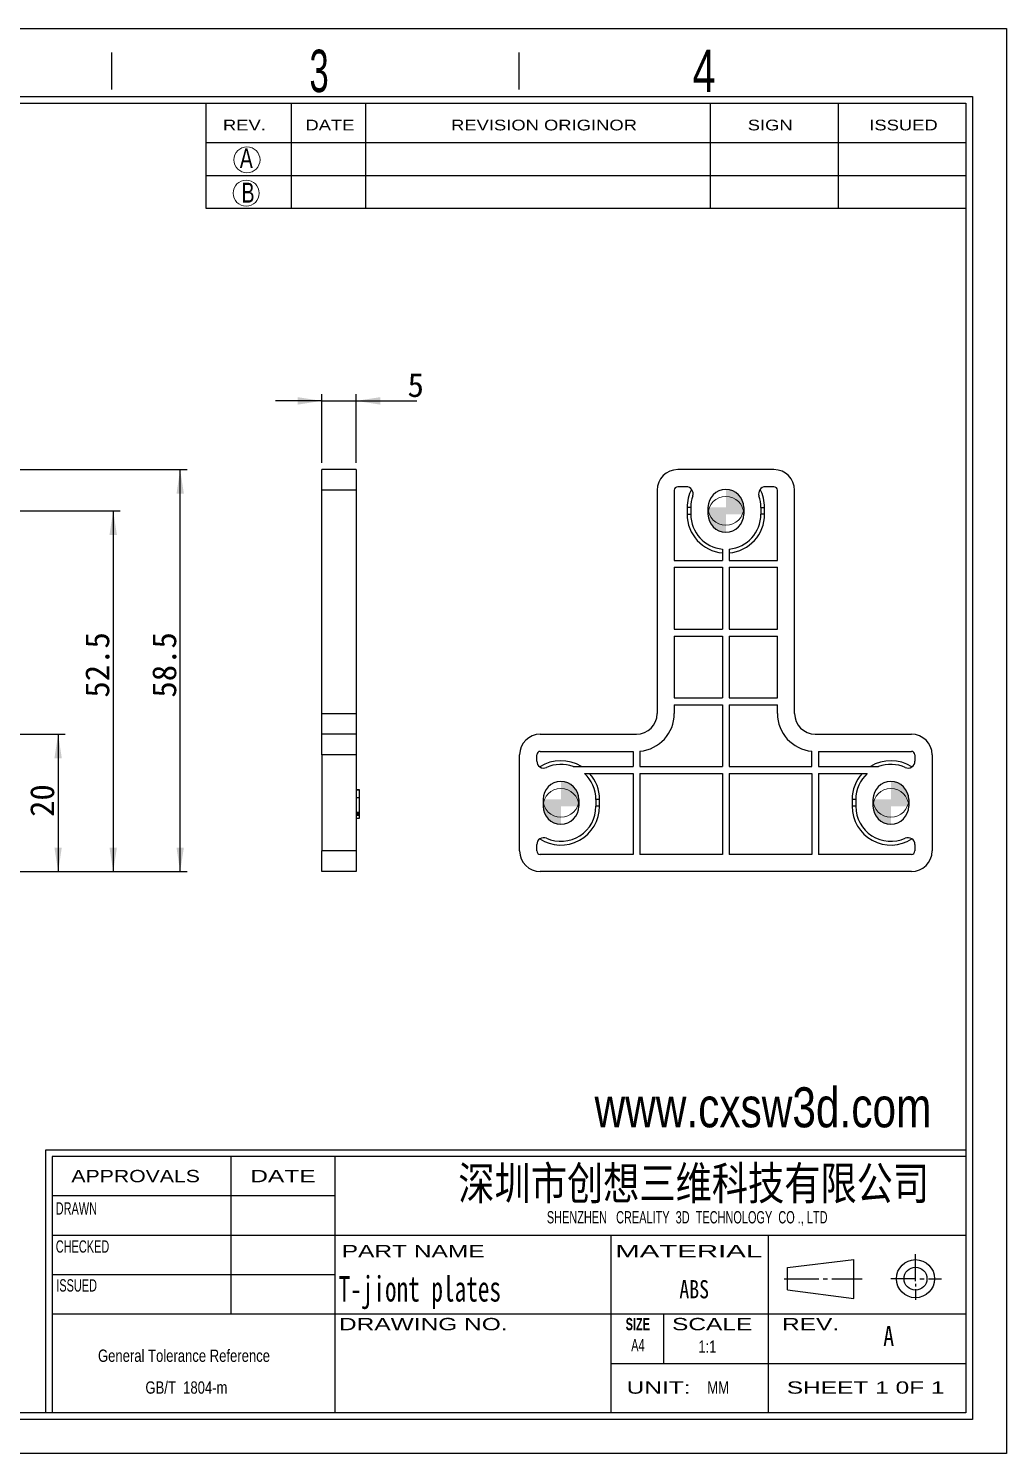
# Model space of a CAD drawing. Header units: millimetres. Extents: x 2 to 295, y 1 to 209.
# Drawn here: x 152.8 to 295.1, y 1.3 to 208.7 of the extents above; entities that cross this region are included whole.
import ezdxf

# ---------------------------------------------------------------- set-up
doc = ezdxf.new("R2010")
doc.units = ezdxf.units.MM
doc.layers.add('DIM', color=5, linetype='Continuous')
doc.layers.add('SLD-0', color=179, linetype='Continuous')
doc.styles.add('SLDTEXTSTYLE0', font='arial.ttf', dxfattribs={"width": 0.7584})
doc.styles.add('SLDTEXTSTYLE1', font='arial.ttf', dxfattribs={"width": 0.63516})
doc.styles.add('SLDTEXTSTYLE10', font='', dxfattribs={"width": 0.8})
doc.styles.add('SLDTEXTSTYLE11', font='', dxfattribs={"width": 0.67})
doc.styles.add('SLDTEXTSTYLE12', font='')
doc.styles.add('SLDTEXTSTYLE2', font='GOTHIC.TTF', dxfattribs={"width": 0.7304})
doc.styles.add('SLDTEXTSTYLE3', font='GOTHIC.TTF', dxfattribs={"width": 0.61171})
doc.styles.add('SLDTEXTSTYLE4', font='arialbd.ttf', dxfattribs={"width": 0.63516})
doc.styles.add('SLDTEXTSTYLE5', font='arial.ttf', dxfattribs={"width": 1.422})
doc.styles.add('SLDTEXTSTYLE6', font='arial.ttf', dxfattribs={"width": 1.2324})
doc.styles.add('SLDTEXTSTYLE7', font='arial.ttf', dxfattribs={"width": 1.7064})
doc.styles.add('SLDTEXTSTYLE8', font='', dxfattribs={"width": 0.8, "bigfont": 'bigfont'})
doc.styles.add('SLDTEXTSTYLE9', font='', dxfattribs={"width": 0.8})
doc.styles.get('SLDTEXTSTYLE10').set_extended_font_data('宋体', bold=True)
doc.styles.get('SLDTEXTSTYLE11').set_extended_font_data('宋体')
doc.styles.get('SLDTEXTSTYLE12').set_extended_font_data('宋体')
doc.styles.get('SLDTEXTSTYLE8').set_extended_font_data('宋体', bold=True)
doc.styles.get('SLDTEXTSTYLE9').set_extended_font_data('宋体')
doc.dimstyles.new('SLDDIMSTYLE0', dxfattribs={"dimtxt": 3.5, "dimasz": 3.5, "dimexe": 0, "dimexo": 0.0625, "dimgap": 0.875, "dimtad": 2, "dimrnd": 1e-09, "dimzin": 12, "dimdsep": 46, "dimtxsty": 'SLDTEXTSTYLE11', "dimsah": 1, "dimcen": 0.09, "dimadec": 0, "dimazin": 3, "dimtfac": 1, "dimtofl": 0, "dimtmove": 0, "dimatfit": 3, "dimfxl": 0, "dimfrac": 2, "dimtolj": 1, "dimtzin": 12, "dimarcsym": 0})
doc.dimstyles.new('SLDDIMSTYLE2', dxfattribs={"dimtxt": 3.5, "dimasz": 3.5, "dimexe": 0, "dimexo": 0.0625, "dimgap": 0.875, "dimtad": 2, "dimrnd": 1e-09, "dimzin": 12, "dimdsep": 46, "dimtxsty": 'SLDTEXTSTYLE11', "dimsah": 1, "dimcen": 0.09, "dimadec": 0, "dimazin": 3, "dimtfac": 1, "dimtmove": 0, "dimatfit": 0, "dimfxl": 0, "dimfrac": 2, "dimtolj": 1, "dimtzin": 12, "dimarcsym": 0})

# ---------------------------------------------------------------- blocks, each defined once
blk = doc.blocks.new('SW_NOTE_0')
at = {"layer": 'SLD-0', "color": 0, "char_height": 1.7927, "attachment_point": 2, "style": 'SLDTEXTSTYLE0'}
for s, insert in [('General Tolerance Reference ', (13.02, 2.31)), (' GB/T  1804-m', (13.11, -2.32))]:
    blk.add_mtext(s, dxfattribs=dict(at, insert=insert))
blk = doc.blocks.new('_D_1')
at = {"layer": 'DIM'}
for p, q in [((141.16, 105.98), (158.15, 105.98)), ((157.15, 105.98), (157.15, 85.98)), ((141.16, 85.98), (158.15, 85.98))]:
    blk.add_line(p, q, dxfattribs=at)
for points in [[(157.15, 105.98), (156.61, 102.48), (157.68, 102.48)], [(157.15, 85.98), (157.68, 89.48), (156.61, 89.48)]]:
    blk.add_solid(points, dxfattribs=at)
at = {"layer": 'DIM', "insert": (153.07, 93.93), "char_height": 3.5, "attachment_point": 1, "rotation": 90, "style": 'SLDTEXTSTYLE12'}
blk.add_mtext('20', dxfattribs=at)
blk = doc.blocks.new('_D_2')
at = {"layer": 'DIM'}
for p, q in [((121.16, 144.48), (175.9, 144.48)), ((174.9, 85.98), (174.9, 144.48)), ((141.16, 85.98), (175.9, 85.98))]:
    blk.add_line(p, q, dxfattribs=at)
for points in [[(174.9, 144.48), (174.37, 140.98), (175.44, 140.98)], [(174.9, 85.98), (175.44, 89.48), (174.37, 89.48)]]:
    blk.add_solid(points, dxfattribs=at)
at = {"layer": 'DIM', "insert": (170.83, 111.3), "char_height": 3.5, "attachment_point": 1, "rotation": 90, "style": 'SLDTEXTSTYLE12'}
blk.add_mtext('58.5', dxfattribs=at)
blk = doc.blocks.new('_D_7')
at = {"layer": 'DIM'}
for p, q in [((120.76, 138.48), (166.16, 138.48)), ((165.16, 138.48), (165.16, 85.98)), ((141.16, 85.98), (166.16, 85.98))]:
    blk.add_line(p, q, dxfattribs=at)
for points in [[(165.16, 138.48), (164.62, 134.98), (165.7, 134.98)], [(165.16, 85.98), (165.7, 89.48), (164.62, 89.48)]]:
    blk.add_solid(points, dxfattribs=at)
at = {"layer": 'DIM', "insert": (161.09, 111.3), "char_height": 3.5, "attachment_point": 1, "rotation": 90, "style": 'SLDTEXTSTYLE12'}
blk.add_mtext('52.5', dxfattribs=at)
blk = doc.blocks.new('_D_8')
at = {"layer": 'DIM'}
for p, q in [((195.5, 154.48), (188.77, 154.48)), ((195.5, 145.48), (195.5, 155.48)), ((195.5, 154.48), (200.5, 154.48)), ((200.5, 145.48), (200.5, 155.48)), ((200.5, 154.48), (209.34, 154.48))]:
    blk.add_line(p, q, dxfattribs=at)
for points in [[(195.5, 154.48), (192, 155.02), (192, 153.94)], [(200.5, 154.48), (204, 153.94), (204, 155.02)]]:
    blk.add_solid(points, dxfattribs=at)
at = {"layer": 'DIM', "insert": (207.98, 158.55), "char_height": 3.5, "attachment_point": 1, "style": 'SLDTEXTSTYLE12'}
blk.add_mtext('5', dxfattribs=at)
blk = doc.blocks.new('SW_DOWELSYMBOL_6')
at = {"linetype": 'Continuous', "lineweight": 0}
h = blk.add_hatch(color=0, dxfattribs=at)
edge = h.paths.add_edge_path(flags=0)
edge.add_arc((0, 0), 2.6, 0, 90)
edge.add_line((0, 2.6), (0, 0))
edge.add_line((0, 0), (2.6, 0))
h = blk.add_hatch(color=0, dxfattribs=at)
edge = h.paths.add_edge_path(flags=0)
edge.add_arc((0, 0), 2.6, 180, 270)
edge.add_line((0, -2.6), (0, 0))
edge.add_line((0, 0), (-2.6, 0))
at = {"color": 0, "linetype": 'Continuous', "lineweight": 0}
blk.add_circle((0, 0), 2.6, dxfattribs=at)
blk = doc.blocks.new('SW_DOWELSYMBOL_7')
at = {"linetype": 'Continuous', "lineweight": 0}
h = blk.add_hatch(color=0, dxfattribs=at)
edge = h.paths.add_edge_path(flags=0)
edge.add_arc((0, 0), 2.6, 0, 90)
edge.add_line((0, 2.6), (0, 0))
edge.add_line((0, 0), (2.6, 0))
h = blk.add_hatch(color=0, dxfattribs=at)
edge = h.paths.add_edge_path(flags=0)
edge.add_arc((0, 0), 2.6, 180, 270)
edge.add_line((0, -2.6), (0, 0))
edge.add_line((0, 0), (-2.6, 0))
at = {"color": 0, "linetype": 'Continuous', "lineweight": 0}
blk.add_circle((0, 0), 2.6, dxfattribs=at)
blk = doc.blocks.new('SW_DOWELSYMBOL_8')
at = {"linetype": 'Continuous', "lineweight": 0}
h = blk.add_hatch(color=0, dxfattribs=at)
edge = h.paths.add_edge_path(flags=0)
edge.add_arc((0, 0), 2.6, 0, 90)
edge.add_line((0, 2.6), (0, 0))
edge.add_line((0, 0), (2.6, 0))
h = blk.add_hatch(color=0, dxfattribs=at)
edge = h.paths.add_edge_path(flags=0)
edge.add_arc((0, 0), 2.6, 180, 270)
edge.add_line((0, -2.6), (0, 0))
edge.add_line((0, 0), (-2.6, 0))
at = {"color": 0, "linetype": 'Continuous', "lineweight": 0}
blk.add_circle((0, 0), 2.6, dxfattribs=at)
blk = doc.blocks.new('SW_DOWELSYMBOL_9')
at = {"linetype": 'Continuous', "lineweight": 0}
h = blk.add_hatch(color=0, dxfattribs=at)
edge = h.paths.add_edge_path(flags=0)
edge.add_arc((0, 0), 2.6, 0, 90)
edge.add_line((0, 2.6), (0, 0))
edge.add_line((0, 0), (2.6, 0))
h = blk.add_hatch(color=0, dxfattribs=at)
edge = h.paths.add_edge_path(flags=0)
edge.add_arc((0, 0), 2.6, 180, 270)
edge.add_line((0, -2.6), (0, 0))
edge.add_line((0, 0), (-2.6, 0))
at = {"color": 0, "linetype": 'Continuous', "lineweight": 0}
blk.add_circle((0, 0), 2.6, dxfattribs=at)
blk = doc.blocks.new('SW_DOWELSYMBOL_10')
at = {"linetype": 'Continuous', "lineweight": 0}
h = blk.add_hatch(color=0, dxfattribs=at)
edge = h.paths.add_edge_path(flags=0)
edge.add_arc((0, 0), 2.6, 0, 90)
edge.add_line((0, 2.6), (0, 0))
edge.add_line((0, 0), (2.6, 0))
h = blk.add_hatch(color=0, dxfattribs=at)
edge = h.paths.add_edge_path(flags=0)
edge.add_arc((0, 0), 2.6, 180, 270)
edge.add_line((0, -2.6), (0, 0))
edge.add_line((0, 0), (-2.6, 0))
at = {"color": 0, "linetype": 'Continuous', "lineweight": 0}
blk.add_circle((0, 0), 2.6, dxfattribs=at)
blk = doc.blocks.new('SW_DOWELSYMBOL_11')
at = {"linetype": 'Continuous', "lineweight": 0}
h = blk.add_hatch(color=0, dxfattribs=at)
edge = h.paths.add_edge_path(flags=0)
edge.add_arc((0, 0), 2.6, 0, 90)
edge.add_line((0, 2.6), (0, 0))
edge.add_line((0, 0), (2.6, 0))
h = blk.add_hatch(color=0, dxfattribs=at)
edge = h.paths.add_edge_path(flags=0)
edge.add_arc((0, 0), 2.6, 180, 270)
edge.add_line((0, -2.6), (0, 0))
edge.add_line((0, 0), (-2.6, 0))
at = {"color": 0, "linetype": 'Continuous', "lineweight": 0}
blk.add_circle((0, 0), 2.6, dxfattribs=at)

msp = doc.modelspace()

# ---------------------------------------------------------------- linework, layer by layer
at = {"color": 7, "linetype": 'Continuous', "lineweight": 25}
for p, q in [((200.496, 144.479), (195.496, 144.479)), ((195.496, 141.479), (195.496, 144.479)), ((200.496, 144.479), (200.496, 141.479)), ((261.284, 144.479), (247.284, 144.479)), ((200.496, 141.479), (195.496, 141.479)), ((195.496, 108.979), (195.496, 141.479)), ((200.496, 141.479), (200.496, 108.979)), ((244.284, 141.479), (244.284, 108.979)), ((246.784, 141.479), (246.784, 131.261)), ((248.522, 141.979), (247.284, 141.979)), ((261.284, 141.979), (260.047, 141.979)), ((261.784, 131.261), (261.784, 141.479)), ((264.284, 108.979), (264.284, 141.479)), ((248.649, 138.979), (248.649, 137.979)), ((249.184, 138.979), (248.649, 138.979)), ((249.184, 138.979), (249.184, 137.979)), ((251.684, 138.979), (251.684, 137.979)), ((256.884, 138.979), (256.884, 137.979)), ((259.384, 138.979), (259.384, 137.979)), ((259.384, 138.979), (259.92, 138.979)), ((259.92, 137.979), (259.92, 138.979)), ((248.649, 137.979), (249.184, 137.979)), ((259.92, 137.979), (259.384, 137.979)), ((253.784, 132.903), (253.784, 131.261)), ((254.784, 132.903), (254.784, 131.261)), ((246.784, 131.261), (253.784, 131.261)), ((254.784, 131.261), (261.784, 131.261)), ((246.784, 130.261), (253.784, 130.261)), ((246.784, 130.261), (246.784, 121.261)), ((253.784, 130.261), (253.784, 121.261)), ((254.784, 130.261), (261.784, 130.261)), ((254.784, 130.261), (254.784, 121.261)), ((261.784, 121.261), (261.784, 130.261)), ((246.784, 121.261), (253.784, 121.261)), ((254.784, 121.261), (261.784, 121.261)), ((246.784, 120.261), (246.784, 111.261)), ((246.784, 120.261), (253.784, 120.261)), ((253.784, 120.261), (253.784, 111.261)), ((254.784, 120.261), (261.784, 120.261)), ((254.784, 120.261), (254.784, 111.261)), ((261.784, 111.261), (261.784, 120.261)), ((246.784, 111.261), (253.784, 111.261)), ((246.784, 110.261), (246.784, 108.979)), ((246.784, 110.261), (253.784, 110.261)), ((253.784, 110.261), (253.784, 101.261)), ((254.784, 111.261), (261.784, 111.261)), ((254.784, 110.261), (261.784, 110.261)), ((254.784, 110.261), (254.784, 101.261)), ((261.784, 108.979), (261.784, 110.261)), ((195.496, 108.979), (200.496, 108.979)), ((195.496, 105.979), (195.496, 108.979)), ((200.496, 108.979), (200.496, 105.979)), ((195.496, 102.979), (195.496, 105.979)), ((200.496, 105.979), (195.496, 105.979)), ((200.496, 105.979), (200.496, 102.979)), ((227.284, 105.979), (241.284, 105.979)), ((267.284, 105.979), (281.284, 105.979)), ((200.496, 102.979), (195.496, 102.979)), ((195.496, 102.979), (195.496, 88.979)), ((200.496, 102.979), (200.496, 88.979)), ((224.284, 88.979), (224.284, 102.979)), ((226.784, 102.043), (226.784, 102.979)), ((227.284, 103.479), (240.784, 103.479)), ((240.784, 103.479), (240.784, 101.261)), ((241.784, 103.502), (241.784, 101.261)), ((266.784, 101.261), (266.784, 103.502)), ((267.784, 103.479), (281.284, 103.479)), ((267.784, 103.479), (267.784, 101.261)), ((281.784, 102.979), (281.784, 102.043)), ((284.284, 102.979), (284.284, 88.979)), ((232.057, 101.261), (240.784, 101.261)), ((233.706, 100.261), (240.784, 100.261)), ((240.784, 100.261), (240.784, 88.479)), ((241.784, 101.261), (253.784, 101.261)), ((241.784, 100.261), (241.784, 88.479)), ((241.784, 100.261), (253.784, 100.261)), ((253.784, 100.261), (253.784, 88.479)), ((254.784, 101.261), (266.784, 101.261)), ((254.784, 100.261), (266.784, 100.261)), ((254.784, 100.261), (254.784, 88.479)), ((266.784, 100.261), (266.784, 88.479)), ((267.784, 101.261), (276.511, 101.261)), ((267.784, 100.261), (274.863, 100.261)), ((267.784, 100.261), (267.784, 88.479)), ((200.996, 97.894), (200.496, 97.894)), ((200.996, 97.843), (200.496, 97.843)), ((200.996, 97.818), (200.496, 97.818)), ((200.996, 97.843), (200.996, 97.894)), ((200.996, 96.726), (200.496, 96.726)), ((227.684, 96.479), (227.684, 95.479)), ((232.884, 96.479), (232.884, 95.479)), ((235.384, 96.479), (235.384, 95.479)), ((235.92, 96.479), (235.384, 96.479)), ((235.92, 95.479), (235.384, 95.479)), ((235.92, 95.479), (235.92, 96.479)), ((273.184, 96.479), (272.649, 96.479)), ((272.649, 96.479), (272.649, 95.479)), ((273.184, 95.479), (272.649, 95.479)), ((273.184, 96.479), (273.184, 95.479)), ((275.684, 96.479), (275.684, 95.479)), ((280.884, 96.479), (280.884, 95.479)), ((200.496, 94.559), (200.996, 94.559)), ((200.996, 94.556), (200.496, 94.556)), ((200.996, 94.491), (200.496, 94.491)), ((200.996, 94.435), (200.496, 94.435)), ((200.996, 94.425), (200.496, 94.425)), ((200.996, 94.289), (200.496, 94.289)), ((200.996, 94.128), (200.496, 94.128)), ((200.496, 93.758), (200.996, 93.758)), ((200.996, 94.491), (200.996, 94.556)), ((200.996, 94.471), (200.996, 94.486)), ((200.996, 94.289), (200.996, 94.415)), ((200.996, 94.128), (200.996, 94.289)), ((226.784, 88.979), (226.784, 89.915)), ((281.784, 89.915), (281.784, 88.979)), ((200.496, 88.979), (195.496, 88.979)), ((195.496, 85.979), (195.496, 88.979)), ((200.496, 88.979), (200.496, 85.979)), ((240.784, 88.479), (227.284, 88.479)), ((253.784, 88.479), (241.784, 88.479)), ((266.784, 88.479), (254.784, 88.479)), ((281.284, 88.479), (267.784, 88.479)), ((200.496, 85.979), (195.496, 85.979)), ((281.284, 85.979), (227.284, 85.979))]:
    msp.add_line(p, q, dxfattribs=at)
for centre, radius, start, end in [((247.284, 141.479), 3, 90, 180), ((261.284, 141.479), 3, 0, 90), ((247.284, 141.479), 0.5, 90, 180), ((248.522, 140.979), 1, 340.86053, 90), ((254.284, 138.979), 5.636, 152.19815, 180), ((254.284, 138.979), 2.6, 0, 180), ((260.047, 140.979), 1, 90, 199.13947), ((254.284, 138.979), 5.636, 0, 27.80185), ((261.284, 141.479), 0.5, 0, 90), ((254.284, 138.979), 5.1, 160.86053, 180), ((254.284, 138.979), 5.1, 0, 19.13947), ((254.284, 137.979), 5.636, 180, 264.90987), ((254.284, 137.979), 5.1, 180, 264.37373), ((254.284, 137.979), 2.6, 180, 0), ((254.284, 137.979), 5.1, 275.62627, 0), ((254.284, 137.979), 5.636, 275.09013, 0), ((241.284, 108.979), 3, 270, 0), ((241.284, 108.979), 5.5, 275.21591, 0), ((267.284, 108.979), 5.5, 180, 264.78409), ((267.284, 108.979), 3, 180, 270), ((227.284, 102.979), 3, 90, 180), ((281.284, 102.979), 3, 0, 90), ((227.284, 102.979), 0.5, 90, 180), ((227.784, 102.043), 1, 180, 294.19454), ((230.284, 96.479), 5.636, 58.05233, 122.85691), ((278.284, 96.479), 5.636, 57.14309, 121.94767), ((280.784, 102.043), 1, 245.80546, 0), ((281.284, 102.979), 0.5, 0, 90), ((230.284, 96.479), 5.1, 69.65781, 114.19454), ((230.284, 96.479), 5.1, 0, 47.86403), ((230.284, 96.479), 5.636, 0, 42.15096), ((278.284, 96.479), 5.636, 137.84904, 180), ((278.284, 96.479), 5.1, 132.13597, 180), ((278.284, 96.479), 5.1, 65.80546, 110.34219), ((230.284, 96.479), 2.6, 0, 180), ((278.284, 96.479), 2.6, 0, 180), ((230.284, 95.479), 5.636, 237.14309, 0), ((230.284, 95.479), 2.6, 180, 0), ((230.284, 95.479), 5.1, 245.80546, 0), ((278.284, 95.479), 5.636, 180, 302.85691), ((278.284, 95.479), 5.1, 180, 294.19454), ((278.284, 95.479), 2.6, 180, 0), ((227.784, 89.915), 1, 65.80546, 180), ((280.784, 89.915), 1, 0, 114.19454), ((227.284, 88.979), 3, 180, 270), ((227.284, 88.979), 0.5, 180, 270), ((281.284, 88.979), 0.5, 270, 0), ((281.284, 88.979), 3, 270, 0)]:
    msp.add_arc(centre, radius, start, end, dxfattribs=at)
for points, knots in [([(200.996, 96.726), (200.996, 96.8), (200.996, 96.949), (200.996, 97.129), (200.996, 97.264), (200.996, 97.355), (200.996, 97.433), (200.996, 97.502), (200.996, 97.562), (200.996, 97.615), (200.996, 97.661), (200.996, 97.702), (200.996, 97.735), (200.996, 97.763), (200.996, 97.785), (200.996, 97.805), (200.996, 97.82), (200.996, 97.818), (200.996, 97.818)], [0, 0, 0, 0, 0.1591662, 0.3167638, 0.39181, 0.4597328, 0.5202593, 0.5739255, 0.6233993, 0.6706522, 0.7160467, 0.7600478, 0.8010899, 0.8368441, 0.8677119, 0.893412, 0.9436934, 1, 1, 1, 1]), ([(200.996, 94.564), (200.996, 94.565), (200.996, 94.566), (200.996, 94.622), (200.996, 94.72), (200.996, 94.896), (200.996, 95.143), (200.996, 95.557), (200.996, 96.089), (200.996, 96.514), (200.996, 96.726)], [0, 0, 0, 0, 0.0415414, 0.1054572, 0.1691528, 0.2330377, 0.360783, 0.4886837, 0.7444128, 1, 1, 1, 1]), ([(200.996, 94.435), (200.996, 94.435), (200.996, 94.437), (200.996, 94.443), (200.996, 94.463), (200.996, 94.48), (200.996, 94.491)], [0, 0, 0, 0, 0.1007578, 0.2483068, 0.5197094, 1, 1, 1, 1]), ([(200.996, 93.765), (200.996, 93.765), (200.996, 93.763), (200.996, 93.81), (200.996, 93.884), (200.996, 93.991), (200.996, 94.082), (200.996, 94.128)], [0, 0, 0, 0, 0.1716327, 0.3094636, 0.4477955, 0.7236568, 1, 1, 1, 1])]:
    msp.add_open_spline(points, degree=3, knots=knots, dxfattribs=at)
at = {"layer": 'SLD-0'}
for p, q in [((1.812, 208.674), (295.107, 208.674)), ((295.107, 208.674), (295.107, 1.294)), ((12.675, 197.811), (289.181, 197.811)), ((252.017, 197.811), (252.017, 182.514)), ((270.599, 197.811), (270.599, 182.514)), ((289.181, 197.811), (289.181, 7.219)), ((289.181, 7.219), (12.675, 7.219)), ((295.107, 1.294), (1.812, 1.294))]:
    msp.add_line(p, q, dxfattribs=at)
at = {"layer": 'SLD-0', "color": 6, "linetype": 'Continuous'}
for p, q in [((164.952, 199.786), (164.952, 205.169)), ((224.204, 199.786), (224.204, 205.169)), ((11.687, 198.799), (290.169, 198.799)), ((290.169, 198.799), (290.169, 6.231)), ((290.169, 6.231), (11.687, 6.231))]:
    msp.add_line(p, q, dxfattribs=at)
at = {"layer": 'SLD-0', "color": 179, "linetype": 'Continuous'}
for p, q in [((178.659, 197.811), (178.659, 182.514)), ((191.05, 197.811), (191.05, 182.514)), ((201.886, 197.811), (201.886, 182.514)), ((178.659, 192.074), (289.181, 192.074)), ((178.659, 187.294), (289.181, 187.294)), ((178.659, 182.514), (289.181, 182.514)), ((289.181, 45.462), (155.33, 45.462)), ((155.33, 45.462), (155.33, 7.219)), ((289.181, 44.506), (156.286, 44.506)), ((156.286, 44.506), (156.286, 7.219)), ((182.281, 44.506), (182.281, 21.56)), ((197.398, 44.506), (197.398, 7.219)), ((197.398, 38.77), (156.286, 38.77)), ((289.181, 33.033), (156.286, 33.033)), ((237.553, 33.033), (237.553, 7.219)), ((260.499, 7.219), (260.499, 33.033)), ((263.255, 28.354), (272.888, 29.538)), ((272.888, 23.846), (272.888, 29.538)), ((281.869, 26.35), (281.869, 30.316)), ((197.398, 27.297), (156.286, 27.297)), ((263.255, 25.106), (263.255, 28.354)), ((262.786, 26.733), (267.83, 26.733)), ((263.255, 25.106), (272.888, 23.846)), ((268.461, 26.733), (269.091, 26.733)), ((269.722, 26.733), (274.136, 26.733)), ((281.869, 26.733), (278.268, 26.733)), ((281.869, 25.966), (281.869, 25.583)), ((281.869, 25.2), (281.869, 23.667)), ((282.5, 26.733), (283.13, 26.733)), ((283.761, 26.733), (285.653, 26.733)), ((289.181, 21.56), (156.286, 21.56)), ((245.202, 21.56), (245.202, 14.39)), ((237.553, 14.39), (289.181, 14.39))]:
    msp.add_line(p, q, dxfattribs=at)
at = {"layer": 'SLD-0', "lineweight": 18}
for centre in [(184.622, 189.564), (184.499, 184.715)]:
    msp.add_circle(centre, 1.894, dxfattribs=at)
at = {"layer": 'SLD-0', "color": 179, "linetype": 'Continuous'}
for radius in [2.771, 1.669]:
    msp.add_circle((281.869, 26.733), radius, dxfattribs=at)

# ---------------------------------------------------------------- block references
at = {"color": 7, "linetype": 'Continuous', "lineweight": 0}
for name, p in [('SW_DOWELSYMBOL_11', (254.284, 138.979)), ('SW_DOWELSYMBOL_10', (254.284, 137.979)), ('SW_DOWELSYMBOL_7', (230.284, 96.479)), ('SW_DOWELSYMBOL_6', (230.284, 95.479)), ('SW_DOWELSYMBOL_9', (278.284, 96.479)), ('SW_DOWELSYMBOL_8', (278.284, 95.479))]:
    msp.add_blockref(name, p, dxfattribs=at)
at = {"layer": 'SLD-0', "color": 179}
msp.add_blockref('SW_NOTE_0', (162.438, 14.111), dxfattribs=at)

# ---------------------------------------------------------------- texts
at = {"layer": 'SLD-0'}
for s, insert, char_height, attachment_point, style in [('3', (193.707, 205.593), 6.172, 1, 'SLDTEXTSTYLE3'), ('4', (249.441, 205.587), 6.172, 1, 'SLDTEXTSTYLE2'), ('A', (183.578, 191.252), 2.903, 1, 'SLDTEXTSTYLE2'), ('B', (183.832, 186.237), 2.903, 1, 'SLDTEXTSTYLE2'), ('深圳市创想三维科技有限公司', (249.607, 43.039), 4.82808, 2, 'SLDTEXTSTYLE8'), (' T-jiont plates', (208.915, 27.11), 3.70417, 2, 'SLDTEXTSTYLE11'), ('ABS', (249.679, 26.525), 2.6458, 2, 'SLDTEXTSTYLE10'), ('A', (277.178, 19.854), 2.91, 1, 'SLDTEXTSTYLE9')]:
    msp.add_mtext(s, dxfattribs=dict(at, insert=insert, char_height=char_height, attachment_point=attachment_point, style=style))
at = {"layer": 'SLD-0', "color": 179}
for s, insert, char_height, attachment_point, style in [('REV.', (181.129, 195.4), 1.5536, 1, 'SLDTEXTSTYLE6'), ('DATE', (193.126, 195.4), 1.5536, 1, 'SLDTEXTSTYLE6'), ('REVISION ORIGINOR', (214.308, 195.4), 1.55363, 1, 'SLDTEXTSTYLE6'), ('SIGN', (257.466, 195.4), 1.5536, 1, 'SLDTEXTSTYLE6'), ('ISSUED', (275.148, 195.4), 1.5536, 1, 'SLDTEXTSTYLE6'), ('APPROVALS', (168.427, 42.563), 1.7927, 2, 'SLDTEXTSTYLE6'), ('DATE', (189.85, 42.563), 1.7927, 2, 'SLDTEXTSTYLE5'), ('DRAWN', (159.804, 37.853), 1.7927, 2, 'SLDTEXTSTYLE1'), ('SHENZHEN   CREALITY  3D  TECHNOLOGY  CO ., LTD', (248.66, 36.569), 1.79265, 2, 'SLDTEXTSTYLE1'), ('CHECKED', (160.696, 32.315), 1.7927, 2, 'SLDTEXTSTYLE1'), ('PART NAME', (208.794, 31.645), 1.7927, 2, 'SLDTEXTSTYLE5'), ('MATERIAL', (248.88, 31.645), 1.7927, 2, 'SLDTEXTSTYLE7'), ('ISSUED', (159.837, 26.654), 1.7927, 2, 'SLDTEXTSTYLE1'), ('DRAWING NO.', (210.268, 21.022), 1.79265, 2, 'SLDTEXTSTYLE5'), ('SIZE', (241.479, 21.022), 1.7927, 2, 'SLDTEXTSTYLE4'), ('SCALE', (252.289, 21.022), 1.7927, 2, 'SLDTEXTSTYLE5'), ('REV.', (266.61, 21.022), 1.7927, 2, 'SLDTEXTSTYLE5'), ('A4', (241.49, 17.953), 1.7927, 2, 'SLDTEXTSTYLE1'), ('1:1', (251.596, 17.745), 1.7927, 2, 'SLDTEXTSTYLE0'), ('UNIT:', (244.499, 11.791), 1.7927, 2, 'SLDTEXTSTYLE5'), ('MM', (253.161, 11.791), 1.7927, 2, 'SLDTEXTSTYLE0'), ('SHEET 1 0F 1', (274.62, 11.791), 1.79265, 2, 'SLDTEXTSTYLE5')]:
    msp.add_mtext(s, dxfattribs=dict(at, insert=insert, char_height=char_height, attachment_point=attachment_point, style=style))
at = {"layer": 'SLD-0', "color": 5, "insert": (235.183, 54.585), "char_height": 5.82083, "attachment_point": 1, "style": 'SLDTEXTSTYLE0'}
msp.add_mtext('www.cxsw3d.com', dxfattribs=at)

# ---------------------------------------------------------------- dimensions: what is measured, and where the dimension line sits
at = {"layer": 'DIM'}
for base, p1, p2, angle, dimstyle, picture, middle in [((200.496, 154.479), (195.496, 144.479), (200.496, 144.479), 0, 'SLDDIMSTYLE2', '_D_8', (208.664, 154.479)), ((174.904, 144.479), (140.161, 85.979), (120.161, 144.479), 90, 'SLDDIMSTYLE0', '_D_2', (174.904, 114.026)), ((165.161, 85.979), (119.761, 138.479), (140.161, 85.979), 90, 'SLDDIMSTYLE0', '_D_7', (165.161, 114.026)), ((157.146, 85.979), (140.161, 105.979), (140.161, 85.979), 90, 'SLDDIMSTYLE0', '_D_1', (157.146, 95.296))]:
    dim = msp.add_linear_dim(base=base, p1=p1, p2=p2, angle=angle, dimstyle=dimstyle, dxfattribs=at)
    dim.commit()
    dim.dimension.update_dxf_attribs({"geometry": picture, "text_midpoint": middle, "dimtype": 160})

doc.saveas('drawing.dxf')
